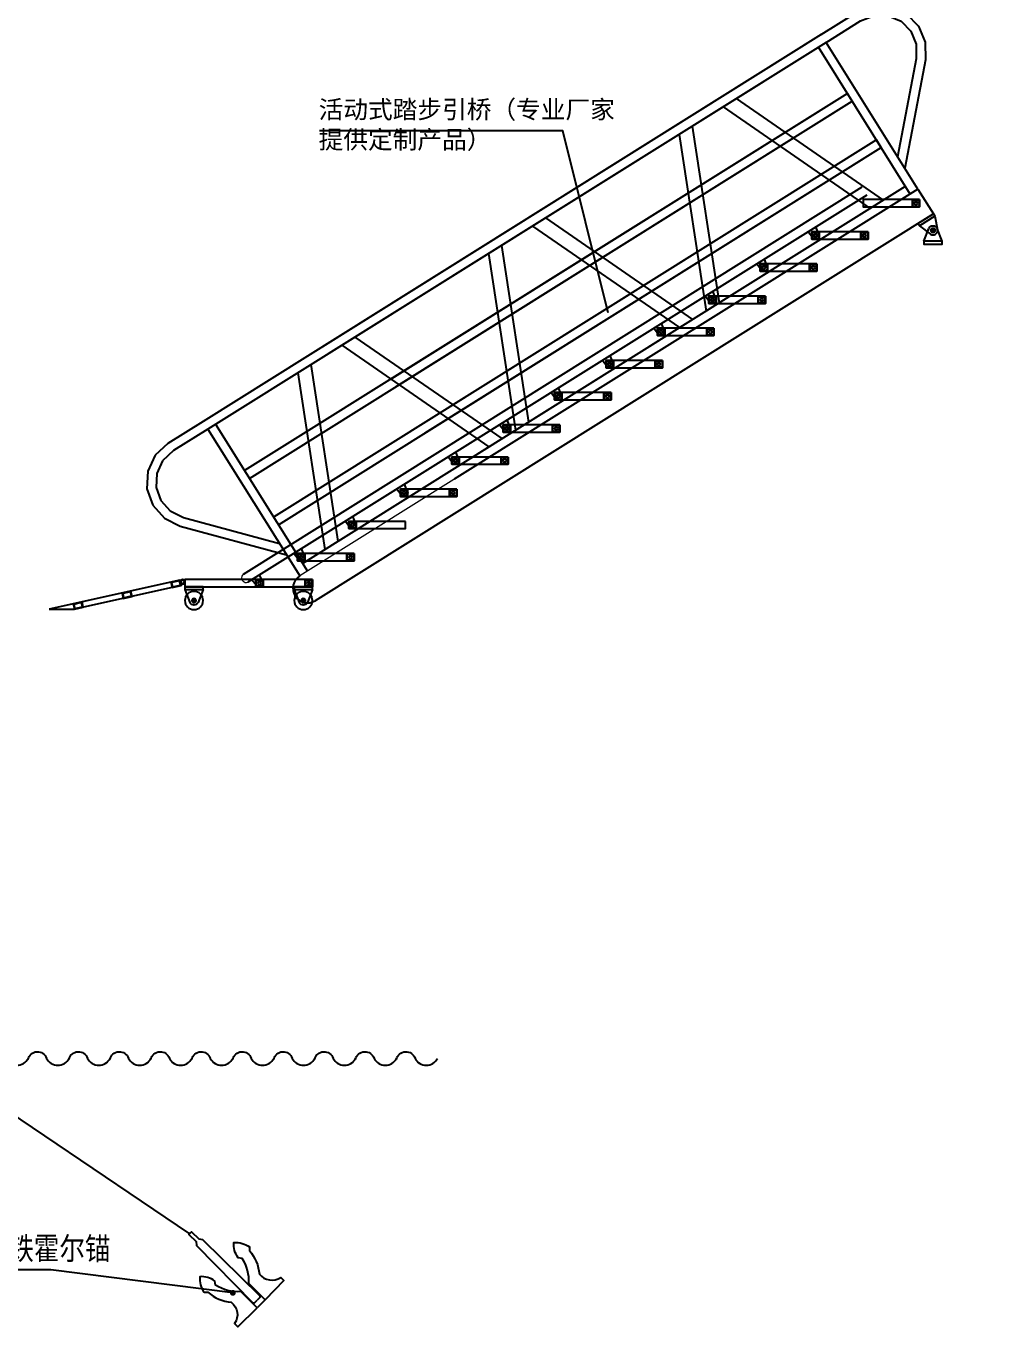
# Model space of a CAD drawing. Extents: x 36536 to 256213, y 18389 to 106449.
# Drawn here: x 222420 to 227719, y 76654 to 83790 of the extents above; entities that cross this region are included whole.
import ezdxf

# ---------------------------------------------------------------- set-up
doc = ezdxf.new("R2010")
doc.units = 0
doc.header["$LTSCALE"] = 1000
doc.header["$MEASUREMENT"] = 0
for name, pattern in [('CENTER2', [28.575, 19.05, -3.175, 3.175, -3.175]), ('DASH', [0.35, 0.25, -0.1]), ('DASHED2', [0.375, 0.25, -0.125])]:
    doc.linetypes.add(name, pattern=pattern)
for name, color, linetype in [('0-绿道', 3, 'Continuous'), ('0L-等高线', 8, 'DASH'), ('DIM_LEAD', 3, 'Continuous'), ('PUB_TEXT', 7, 'Continuous'), ('W-_ANTICOLLISION防撞措施', 6, 'Continuous'), ('W-PLASTIC_RAILINGS塑木栏杆', 6, 'Continuous'), ('栏杆', 6, 'Continuous'), ('码头标注', 3, 'Continuous')]:
    doc.layers.add(name, color=color, linetype=linetype)
doc.styles.add('_TCH_DIM', font='SIMPLEX.shx', dxfattribs={"width": 0.7, "bigfont": 'hztxt.shx'})
doc.styles.add('宋体', font='')
doc.styles.get('宋体').set_extended_font_data('SimSun')

# ---------------------------------------------------------------- blocks, each defined once
blk = doc.blocks.new('$matou$00000106')
blk.add_line((-31.1, -275, 0), (31.1, -275, 0))
at = {"elevation": 0}
for points in [[(0.8, 275), (-9.8, 275), (-9.8, 218.7), (-22.7, 201.2), (-26.7, -238.5), (-20.5, -244.7), (0.4, -244.7)], [(0, 275), (10.7, 275), (10.7, 218.7), (23.5, 201.2), (27.5, -238.5), (21.4, -244.7), (0.4, -244.7)]]:
    blk.add_lwpolyline(points, dxfattribs=at)
for points in [[(-31.1, -275), (-31.1, -148.8, -0.158691), (-103.9, -25.7), (-90.4, -7.2, 0.186687), (-132.6, 68.2, 0.169045), (-176, -9.1), (-161.7, -23.3, 0.1524), (-109.1, -153.2, -0.391481), (-179.1, -249.1), (-179.1, -273.4), (-31.1, -275)], [(31.1, -275), (31.1, -148.8, 0.158691), (103.9, -25.7), (90.4, -7.2, -0.186687), (132.6, 68.2, -0.169045), (176, -9.1), (161.7, -23.3, -0.1524), (109.1, -153.2, 0.391481), (179.1, -249.1), (179.1, -273.4), (31.1, -275)]]:
    blk.add_lwpolyline(points, format="xyb", dxfattribs=at)
blk = doc.blocks.new('*U114')
at = {"layer": 'W-_ANTICOLLISION防撞措施', "color": 5}
blk.add_lwpolyline([(-112.6, -5.5, -0.784737), (-11, 0, 0.601538), (112.6, 0, -0.761872)], format="xyb", dxfattribs=at)
blk = doc.blocks.new('*U115')
at = {"layer": 'W-_ANTICOLLISION防撞措施', "color": 0, "linetype": 'ByBlock', "lineweight": -2, "transparency": 16777216}
for p in [(0, 0), (224.6, 0), (449.2, 0), (673.8, 0), (898.4, 0), (1123, 0), (1347.5, 0), (1572.1, 0), (1796.7, 0), (2021.3, 0), (2245.9, 0), (2470.5, 0), (2695.1, 0), (2919.7, 0), (3144.3, 0), (3368.9, 0), (3593.4, 0), (3818, 0), (4042.6, 0), (4267.2, 0), (4491.8, 0), (4716.4, 0), (4941, 0), (5165.6, 0), (5390.2, 0), (5614.8, 0), (5839.4, 0), (6063.9, 0), (6288.5, 0), (6513.1, 0), (6737.7, 0), (6962.3, 0), (7186.9, 0), (7411.5, 0), (7636.1, 0), (7860.7, 0), (8085.3, 0), (8309.8, 0), (8534.4, 0), (8759, 0), (8983.6, 0), (9208.2, 0), (9432.8, 0), (9657.4, 0), (9882, 0), (10106.6, 0), (10331.2, 0), (10555.7, 0), (10780.3, 0), (11004.9, 0)]:
    blk.add_blockref('*U114', p, dxfattribs=at)
blk = doc.blocks.new('*U135')
at = {"color": 7, "linetype": 'Continuous', "lineweight": 15}
for p, q in [((-9, 9), (-10, 8)), ((-10, 8), (-10, 1)), ((-10, 1), (-9, 0)), ((-9, 9), (9, 9)), ((-9, 0), (9, 0)), ((-5, 8), (-5, 1)), ((5, 8), (5, 1)), ((10, 8), (9, 9)), ((9, 0), (10, 1)), ((10, 8), (10, 1))]:
    blk.add_line(p, q, dxfattribs=at)
for centre, start, end in [((0, -8), 72.4233, 107.5767), ((0, 17), 252.4233, 287.5767)]:
    blk.add_arc(centre, 17.2, start, end, dxfattribs=at)
for points, knots in [([(-10, 8), (-10, 9), (-9, 9), (-8, 9), (-7, 9), (-6, 9), (-6, 9), (-5, 8)], [0, 0, 0, 0, 0.264534, 0.399289, 0.53507, 0.765405, 1, 1, 1, 1]), ([(-5, 1), (-6, 1), (-6, 0), (-7, 0), (-8, 0), (-9, 0), (-10, 1), (-10, 1)], [0, 0, 0, 0, 0.264534, 0.399289, 0.53507, 0.765405, 1, 1, 1, 1]), ([(5, 8), (6, 9), (6, 9), (7, 9), (8, 9), (9, 9), (10, 9), (10, 8)], [0, 0, 0, 0, 0.264536, 0.399814, 0.535067, 0.765403, 1, 1, 1, 1]), ([(10, 1), (10, 1), (9, 0), (8, 0), (7, 0), (6, 0), (6, 1), (5, 1)], [0, 0, 0, 0, 0.264536, 0.399814, 0.535067, 0.765403, 1, 1, 1, 1])]:
    blk.add_open_spline(points, degree=3, knots=knots, dxfattribs=at)
blk = doc.blocks.new('A$C72EA2C7E')
blk.add_line((-8, -6), (8, -6))
at = {"color": 7, "linetype": 'Continuous', "lineweight": 15}
for p, q in [((-5, -40), (-5, -6)), ((-4, -41), (-5, -40)), ((5, -40), (-5, -40)), ((-4, -41), (5, -41)), ((5, -6), (5, -40)), ((5, -40), (5, -41))]:
    blk.add_line(p, q, dxfattribs=at)
at = {"color": 7, "linetype": 'Continuous', "lineweight": 0}
for p, q in [((-4, -41), (-4, -6)), ((5, -41), (5, -6))]:
    blk.add_line(p, q, dxfattribs=at)
blk.add_arc((0, -8), 8, 17.4862, 162.5138)
at = {"extrusion": (0, 0, -1), "xscale": 0.9999974999999999, "yscale": 0.9999974999999999, "zscale": -0.9999974999999999}
blk.add_blockref('*U135', (0, -39), dxfattribs=at)
blk = doc.blocks.new('*U189')
h = blk.add_hatch(color=1)
h.dxf.hatch_style = 1
h.paths.add_polyline_path([(3381.7, 2191.4), (3472.6, 2218.2, 1.447528), (3427.7, 2281), (3373, 2203.7)])
h.paths.add_polyline_path([(3388.9, 2205.2), (3388.4, 2206), (3398.2, 2219.9), (3395.3, 2221.8), (3434.1, 2276.7, -1.452111), (3470.6, 2225.6), (3406.1, 2206.6), (3405.2, 2210)], flags=16)
h = blk.add_hatch()
h.set_pattern_fill('ANSI38', color=253, scale=0.7, angle=-4.18783)
h.set_pattern_definition([(40.81217054, (-578777.1463, 176555.198), (-1.452584633, 1.682112997), []), (130.81217054, (-578777.1463, 176555.198), (-4.5872822625, 1.911641361), [5.55625, -3.33375])])
h.paths.add_polyline_path([(3404.4, 2213.1), (3406.1, 2206.6), (3470.6, 2225.6, 1.452111), (3434.1, 2276.7), (3395.3, 2221.8), (3398.2, 2219.9), (3400.9, 2218.1), (3439.7, 2273, -1.452111), (3468.9, 2232.1)])
h = blk.add_hatch(color=1)
h.dxf.hatch_style = 1
h.paths.add_polyline_path([(-3373, -2203.7), (-3429, -2282.9, -1.406258), (-3472.6, -2218.2), (-3381.7, -2191.4)])
h.paths.add_polyline_path([(-3405.2, -2210), (-3406.1, -2206.6), (-3470.6, -2225.6, 1.406258), (-3435.2, -2278.3), (-3395.3, -2221.8), (-3387.9, -2204.9)], flags=16)
h = blk.add_hatch()
h.set_pattern_fill('ANSI38', color=253, scale=0.7, angle=-4.18783)
h.set_pattern_definition([(40.81217054, (-573818.8873, 176698.6793), (-1.452584633, 1.682112997), []), (130.81217054, (-573818.8873, 176698.6793), (-4.5872822625, 1.911641361), [5.55625, -3.33375])])
h.paths.add_polyline_path([(-3400.9, -2218.1), (-3395.3, -2221.8), (-3434.1, -2276.7, -1.452111), (-3470.6, -2225.6), (-3406.1, -2206.6), (-3405.2, -2210), (-3404.4, -2213.1), (-3468.9, -2232.1, 1.452111), (-3439.7, -2273)])
at = {"color": 1, "linetype": 'DASHED2'}
blk.add_line((3482.9, 2289), (3493.4, 2274.2), dxfattribs=at)
blk.add_line((3378.8, 2204.6), (3379.4, 2195.1))
at = {"color": 1}
for points in [[(3381.7, 2191.4), (3472.6, 2218.2, 1.447528), (3427.7, 2281), (3373, 2203.7)], [(3398.2, 2219.9), (3388.4, 2206), (3388.9, 2205.2), (3405.2, 2210), (3406.1, 2206.6), (3470.6, 2225.6, 1.452111), (3434.1, 2276.7), (3395.3, 2221.8)], [(-3373, -2203.7), (-3427.7, -2281, -1.447528), (-3472.6, -2218.2), (-3381.7, -2191.4)], [(-3405.2, -2210), (-3388.9, -2205.2), (-3388.4, -2206), (-3398.2, -2219.9), (-3395.3, -2221.8), (-3434.1, -2276.7, -1.452111), (-3470.6, -2225.6), (-3406.1, -2206.6)]]:
    blk.add_lwpolyline(points, format="xyb", close=True, dxfattribs=at)
for points in [[(3379.4, 2195.1), (3471.5, 2222.2, 1.449849), (3431.2, 2278.7), (3378.8, 2204.6)], [(3406.1, 2206.6), (3470.6, 2225.6, 1.452111), (3434.1, 2276.7), (3395.3, 2221.8)], [(3406.1, 2206.6), (3470.6, 2225.6, 1.452111), (3434.1, 2276.7), (3395.3, 2221.8)], [(-3375.7, -2200.2), (-3431.2, -2278.7, -1.449849), (-3471.5, -2222.2), (-3384.5, -2196.6)], [(-3395.3, -2221.8), (-3434.1, -2276.7, -1.452111), (-3470.6, -2225.6), (-3406.1, -2206.6)], [(-3395.3, -2221.8), (-3434.1, -2276.7, -1.452111), (-3470.6, -2225.6), (-3406.1, -2206.6)]]:
    blk.add_lwpolyline(points, format="xyb")
for points in [[(3400.9, 2218.1), (3439.7, 2273, -1.452111), (3468.9, 2232.1), (3404.4, 2213.1), (3406.1, 2206.6), (3470.6, 2225.6, 1.452111), (3434.1, 2276.7), (3395.3, 2221.8)], [(-3404.4, -2213.1), (-3468.9, -2232.1, 1.452111), (-3439.7, -2273), (-3400.9, -2218.1), (-3395.3, -2221.8), (-3434.1, -2276.7, -1.452111), (-3470.6, -2225.6), (-3406.1, -2206.6)]]:
    blk.add_lwpolyline(points, format="xyb", close=True)
at = {"color": 252}
for points in [[(3400.9, 2218.1), (3439.7, 2273, -1.452111), (3468.9, 2232.1), (3404.4, 2213.1), (3406.1, 2206.6), (3470.6, 2225.6, 1.452111), (3434.1, 2276.7), (3395.3, 2221.8)], [(-3404.4, -2213.1), (-3468.9, -2232.1, 1.452111), (-3439.7, -2273), (-3400.9, -2218.1), (-3395.3, -2221.8), (-3434.1, -2276.7, -1.452111), (-3470.6, -2225.6), (-3406.1, -2206.6)]]:
    blk.add_lwpolyline(points, format="xyb", close=True, dxfattribs=at)
at = {"color": 1, "const_width": 8.4}
for points in [[(3380.2, 2205.6), (-3393.4, -2203)], [(3385.7, 2199.7), (3251.1, 2111.7)], [(-3388.2, -2209.1), (-3246.3, -2117.3)]]:
    blk.add_lwpolyline(points, dxfattribs=at)
at = {"xscale": 0.6999999999999998, "yscale": 0.6999999999999998, "zscale": 0.6999999999999998, "rotation": 213.1298866380289}
for p in [(3283.6, 2122.9), (3314.7, 2143.3), (3345, 2163), (3376.3, 2183.4), (-3298.6, -2161.2), (-3267.3, -2140.8), (-3360, -2201.3), (-3328.8, -2181)]:
    blk.add_blockref('A$C72EA2C7E', p, dxfattribs=at)
blk = doc.blocks.new('*U190')
at = {"color": 0, "linetype": 'ByBlock', "lineweight": -2, "transparency": 16777216}
blk.add_blockref('*U189', (0, 0), dxfattribs=at)
blk = doc.blocks.new('滚轮支架 -left')
for p, q in [((-50, 10), (-22.4, 81)), ((50, 10), (22.4, 81))]:
    blk.add_line(p, q)
at = {"color": 3, "linetype": 'CENTER2'}
for p, q in [((0, 85), (0, 55)), ((-15, 70), (15, 70))]:
    blk.add_line(p, q, dxfattribs=at)
blk.add_lwpolyline([(-50, 10), (50, 10), (50, -5), (-50, -5)], close=True)
blk.add_circle((0, 70), 11)
blk.add_arc((0, 70), 25, 26.19556, 153.80444)
blk = doc.blocks.new('err')
at = {"color": 0}
for p, q in [((39285.4, 3671.5), (39278.8, 3642.2)), ((39278.8, 3642.2), (39863.9, 3511.5)), ((39285.4, 3671.5), (40001.4, 3511.5)), ((40001.4, 3511.5), (39863.9, 3511.5))]:
    blk.add_line(p, q, dxfattribs=at)
for points in [[(38557.9, 3674.5), (39257.9, 3674.5), (39257.9, 3634.5), (38557.9, 3634.5), (38557.9, 3674.5)], [(38557.9, 3674.5), (38557.9, 3634.5), (38597.9, 3634.5), (38597.9, 3674.5), (38557.9, 3674.5)], [(38827.9, 3674.5), (38827.9, 3634.5), (38867.9, 3634.5), (38867.9, 3674.5), (38827.9, 3674.5)], [(39285.4, 3671.5), (39334.2, 3660.6), (39327.6, 3631.3), (39278.8, 3642.2), (39285.4, 3671.5)], [(39553.5, 3611.6), (39602.3, 3600.7), (39595.8, 3571.4), (39547, 3582.3), (39553.5, 3611.6)], [(39821.6, 3551.7), (39870.4, 3540.8), (39863.9, 3511.5), (39815.1, 3522.4), (39821.6, 3551.7)]]:
    blk.add_lwpolyline(points, dxfattribs=at)
for points in [[(38560.9, 3671.5), (38560.9, 3637.5), (38594.9, 3637.5), (38594.9, 3671.5)], [(38830.9, 3671.5), (38830.9, 3637.5), (38864.9, 3637.5), (38864.9, 3671.5)], [(39287.6, 3667.9), (39330.6, 3658.3), (39325.3, 3634.9), (39282.4, 3644.5)], [(39555.8, 3608), (39598.7, 3598.4), (39593.5, 3575), (39550.5, 3584.6)], [(39823.9, 3548.1), (39866.8, 3538.5), (39861.6, 3515.1), (39818.7, 3524.7)]]:
    blk.add_lwpolyline(points, close=True, dxfattribs=at)
for centre, radius in [((38577.9, 3654.5), 8), ((38847.9, 3654.5), 8), ((39270.4, 3662), 12.5), ((39270.4, 3662), 9.5)]:
    blk.add_circle(centre, radius, dxfattribs=at)
at = {"color": 251}
blk.add_circle((38607.9, 3559.5), 50, dxfattribs=at)
blk.add_circle((39207.9, 3559.5), 50)
at = {"color": 251, "rotation": 180}
blk.add_blockref('滚轮支架 -left', (38607.9, 3629.5), dxfattribs=at)
at = {"rotation": 180}
blk.add_blockref('滚轮支架 -left', (39207.9, 3629.5), dxfattribs=at)
blk.add_blockref('滚轮支架 -left', (39207.9, 3629.5), dxfattribs=at)
blk = doc.blocks.new('wrtg')
at = {"color": 253}
for p, q in [((42041.1, 9654.8), (42035.9, 9697.2)), ((42080.8, 9654.8), (42085.9, 9697.2))]:
    blk.add_line(p, q, dxfattribs=at)
blk.add_circle((42060.9, 9657.2), 8, dxfattribs=at)
blk.add_arc((42060.9, 9657.2), 20, 186.91805, 353.08195, dxfattribs=at)
blk = doc.blocks.new('A$C00294823')
at = {"color": 0, "linetype": 'Continuous', "lineweight": 0}
blk.add_line((477.4, 0), (4477.4, 0), dxfattribs=at)
at = {"layer": '栏杆', "color": 27, "lineweight": -2}
for p, q in [((249.9, 1000), (155.7, 981.6)), ((477.4, 1000), (249.9, 1000)), ((477.4, 1000), (4477.4, 1000)), ((4477.4, 1000), (4704.9, 1000)), ((4704.9, 1000), (4799.1, 981.6)), ((75.4, 929), (20.8, 850)), ((155.7, 981.6), (75.4, 929)), ((174.9, 934.4), (111, 892.5)), ((254.8, 950), (174.9, 934.4)), ((477.4, 950), (254.8, 950)), ((477.4, 0), (477.4, 950)), ((477.4, 950), (4477.4, 950)), ((527.4, 0), (527.4, 950)), ((1059.1, 950), (670.8, 50)), ((1144.1, 950), (755.8, 50)), ((1344.1, 950), (1732.4, 50)), ((1429, 950), (1817.3, 50)), ((2292.5, 950), (1904.2, 50)), ((2377.4, 950), (1989.1, 50)), ((2577.4, 950), (2965.7, 50)), ((2662.4, 950), (3050.7, 50)), ((3525.8, 950), (3137.5, 50)), ((3610.8, 950), (3222.5, 50)), ((3810.8, 950), (4199.1, 50)), ((3895.7, 950), (4284, 50)), ((4427.4, 950), (4427.4, 0)), ((4477.4, 950), (4477.4, 0)), ((4477.4, 950), (4700.1, 950)), ((4700.1, 950), (4779.9, 934.4)), ((4779.9, 934.4), (4843.9, 892.5)), ((4799.1, 981.6), (4879.4, 929)), ((4879.4, 929), (4934, 850)), ((111, 892.5), (67.5, 829.7)), ((4843.9, 892.5), (4887.3, 829.7)), ((20.8, 850), (0, 756.3)), ((67.5, 829.7), (50.9, 755)), ((4887.3, 829.7), (4903.9, 755)), ((4934, 850), (4954.8, 756.3)), ((0, 756.3), (16, 661.7)), ((50.9, 755), (63.7, 679.7)), ((4903.9, 755), (4891.2, 679.7)), ((4954.8, 756.3), (4938.8, 661.7)), ((16, 661.7), (66.5, 580.1)), ((63.7, 679.7), (106.5, 610.5)), ((4891.2, 679.7), (4848.3, 610.5)), ((4938.8, 661.7), (4888.3, 580.1)), ((66.5, 580.1), (477.4, 136.7)), ((106.5, 610.5), (477.4, 210.2)), ((4848.3, 610.5), (4477.4, 210.2)), ((4888.3, 580.1), (4477.4, 136.7)), ((4427.4, 50), (527.4, 50))]:
    blk.add_line(p, q, dxfattribs=at)
for points in [[(527.4, 650), (4427.4, 650)], [(4427.4, 600), (527.4, 600), (527.4, 650)], [(527.4, 350), (4427.4, 350)], [(4427.4, 300), (527.4, 300), (527.4, 350)]]:
    blk.add_lwpolyline(points, dxfattribs=at)

msp = doc.modelspace()

# ---------------------------------------------------------------- linework, layer by layer
at = {"color": 0}
for p, q in [((223612.566, 80782.799, 1137718.539), (227008.078, 82906.883, 1137718.539)), ((223639.086, 80740.411, 1137718.539), (227034.594, 82864.494, 1137718.539)), ((227313.052, 82894.755, 1137718.539), (227397.906, 82759.11, 1137718.539)), ((223982.185, 80716.747, 1137718.539), (223971.578, 80733.702, 1137718.539))]:
    msp.add_line(p, q, dxfattribs=at)
at = {"color": 1}
for p, q in [((227313.052, 82894.755, 1137718.539), (224769.693, 81303.741, 1137718.539)), ((227397.906, 82759.11, 1137718.539), (224006.761, 80637.757, 1137718.539))]:
    msp.add_line(p, q, dxfattribs=at)
at = {"color": 4}
msp.add_line((227313.052, 82894.755, 1137718.539), (224769.693, 81303.741, 1137718.539), dxfattribs=at)
at = {"color": 0, "elevation": 1137718.539}
for points in [[(227322.483, 82837.371), (227012.483, 82837.371), (227012.483, 82797.371), (227322.483, 82797.371), (227322.483, 82837.371)], [(227322.483, 82837.371), (227322.483, 82797.371), (227282.483, 82797.371), (227282.483, 82837.371), (227322.483, 82837.371)], [(227040.424, 82660.928), (226730.424, 82660.928), (226730.424, 82620.928), (227040.424, 82620.928), (227040.424, 82660.928)], [(226770.424, 82660.928), (226770.424, 82620.928), (226730.424, 82620.928), (226730.424, 82660.928), (226770.424, 82660.928)], [(227040.424, 82660.928), (227040.424, 82620.928), (227000.424, 82620.928), (227000.424, 82660.928), (227040.424, 82660.928)], [(226758.366, 82484.484), (226448.366, 82484.484), (226448.366, 82444.484), (226758.366, 82444.484), (226758.366, 82484.484)], [(226488.366, 82484.484), (226488.366, 82444.484), (226448.366, 82444.484), (226448.366, 82484.484), (226488.366, 82484.484)], [(226758.366, 82484.484), (226758.366, 82444.484), (226718.366, 82444.484), (226718.366, 82484.484), (226758.366, 82484.484)], [(226476.308, 82308.041), (226166.308, 82308.041), (226166.308, 82268.041), (226476.308, 82268.041), (226476.308, 82308.041)], [(226206.308, 82308.041), (226206.308, 82268.041), (226166.308, 82268.041), (226166.308, 82308.041), (226206.308, 82308.041)], [(226476.308, 82308.041), (226476.308, 82268.041), (226436.308, 82268.041), (226436.308, 82308.041), (226476.308, 82308.041)], [(226194.249, 82131.597), (225884.249, 82131.597), (225884.249, 82091.597), (226194.249, 82091.597), (226194.249, 82131.597)], [(225924.249, 82131.597), (225924.249, 82091.597), (225884.249, 82091.597), (225884.249, 82131.597), (225924.249, 82131.597)], [(226194.249, 82131.597), (226194.249, 82091.597), (226154.249, 82091.597), (226154.249, 82131.597), (226194.249, 82131.597)], [(225912.191, 81955.154), (225602.191, 81955.154), (225602.191, 81915.154), (225912.191, 81915.154), (225912.191, 81955.154)], [(225642.191, 81955.154), (225642.191, 81915.154), (225602.191, 81915.154), (225602.191, 81955.154), (225642.191, 81955.154)], [(225912.191, 81955.154), (225912.191, 81915.154), (225872.191, 81915.154), (225872.191, 81955.154), (225912.191, 81955.154)], [(225630.132, 81778.71), (225320.132, 81778.71), (225320.132, 81738.71), (225630.132, 81738.71), (225630.132, 81778.71)], [(225360.132, 81778.71), (225360.132, 81738.71), (225320.132, 81738.71), (225320.132, 81778.71), (225360.132, 81778.71)], [(225630.132, 81778.71), (225630.132, 81738.71), (225590.132, 81738.71), (225590.132, 81778.71), (225630.132, 81778.71)], [(225348.074, 81602.267), (225038.074, 81602.267), (225038.074, 81562.267), (225348.074, 81562.267), (225348.074, 81602.267)], [(225078.074, 81602.267), (225078.074, 81562.267), (225038.074, 81562.267), (225038.074, 81602.267), (225078.074, 81602.267)], [(225348.074, 81602.267), (225348.074, 81562.267), (225308.074, 81562.267), (225308.074, 81602.267), (225348.074, 81602.267)], [(225066.015, 81425.823), (224756.015, 81425.823), (224756.015, 81385.823), (225066.015, 81385.823), (225066.015, 81425.823)], [(224796.015, 81425.823), (224796.015, 81385.823), (224756.015, 81385.823), (224756.015, 81425.823), (224796.015, 81425.823)], [(225066.015, 81425.823), (225066.015, 81385.823), (225026.015, 81385.823), (225026.015, 81425.823), (225066.015, 81425.823)], [(224783.957, 81249.38), (224473.957, 81249.38), (224473.957, 81209.38), (224783.957, 81209.38), (224783.957, 81249.38)], [(224513.957, 81249.38), (224513.957, 81209.38), (224473.957, 81209.38), (224473.957, 81249.38), (224513.957, 81249.38)], [(224783.957, 81249.38), (224783.957, 81209.38), (224743.957, 81209.38), (224743.957, 81249.38), (224783.957, 81249.38)], [(224501.898, 81072.936), (224191.898, 81072.936), (224191.898, 81032.936), (224501.898, 81032.936), (224501.898, 81072.936)], [(224231.898, 81072.936), (224231.898, 81032.936), (224191.898, 81032.936), (224191.898, 81072.936), (224231.898, 81072.936)], [(224219.84, 80896.493), (223909.84, 80896.493), (223909.84, 80856.493), (224219.84, 80856.493), (224219.84, 80896.493)], [(223949.84, 80896.493), (223949.84, 80856.493), (223909.84, 80856.493), (223909.84, 80896.493), (223949.84, 80896.493)], [(224219.84, 80896.493), (224219.84, 80856.493), (224179.84, 80856.493), (224179.84, 80896.493), (224219.84, 80896.493)]]:
    msp.add_lwpolyline(points, dxfattribs=at)
for points in [[(227319.483, 82834.371), (227319.483, 82800.371), (227285.483, 82800.371), (227285.483, 82834.371)], [(226767.424, 82657.928), (226767.424, 82623.928), (226733.424, 82623.928), (226733.424, 82657.928)], [(227037.424, 82657.928), (227037.424, 82623.928), (227003.424, 82623.928), (227003.424, 82657.928)], [(226485.366, 82481.484), (226485.366, 82447.484), (226451.366, 82447.484), (226451.366, 82481.484)], [(226755.366, 82481.484), (226755.366, 82447.484), (226721.366, 82447.484), (226721.366, 82481.484)], [(226203.308, 82305.041), (226203.308, 82271.041), (226169.308, 82271.041), (226169.308, 82305.041)], [(226473.308, 82305.041), (226473.308, 82271.041), (226439.308, 82271.041), (226439.308, 82305.041)], [(225921.249, 82128.597), (225921.249, 82094.597), (225887.249, 82094.597), (225887.249, 82128.597)], [(226191.249, 82128.597), (226191.249, 82094.597), (226157.249, 82094.597), (226157.249, 82128.597)], [(225639.191, 81952.154), (225639.191, 81918.154), (225605.191, 81918.154), (225605.191, 81952.154)], [(225909.191, 81952.154), (225909.191, 81918.154), (225875.191, 81918.154), (225875.191, 81952.154)], [(225357.132, 81775.71), (225357.132, 81741.71), (225323.132, 81741.71), (225323.132, 81775.71)], [(225627.132, 81775.71), (225627.132, 81741.71), (225593.132, 81741.71), (225593.132, 81775.71)], [(225075.074, 81599.267), (225075.074, 81565.267), (225041.074, 81565.267), (225041.074, 81599.267)], [(225345.074, 81599.267), (225345.074, 81565.267), (225311.074, 81565.267), (225311.074, 81599.267)], [(224793.015, 81422.823), (224793.015, 81388.823), (224759.015, 81388.823), (224759.015, 81422.823)], [(225063.015, 81422.823), (225063.015, 81388.823), (225029.015, 81388.823), (225029.015, 81422.823)], [(224510.957, 81246.38), (224510.957, 81212.38), (224476.957, 81212.38), (224476.957, 81246.38)], [(224780.957, 81246.38), (224780.957, 81212.38), (224746.957, 81212.38), (224746.957, 81246.38)], [(224228.898, 81069.936), (224228.898, 81035.936), (224194.898, 81035.936), (224194.898, 81069.936)], [(223946.84, 80893.493), (223946.84, 80859.493), (223912.84, 80859.493), (223912.84, 80893.493)], [(224216.84, 80893.493), (224216.84, 80859.493), (224182.84, 80859.493), (224182.84, 80893.493)]]:
    msp.add_lwpolyline(points, close=True, dxfattribs=at)
at = {"color": 0}
for centre in [(227302.483, 82817.371, 1137718.539), (226750.424, 82640.928, 1137718.539), (227020.424, 82640.928, 1137718.539), (226468.366, 82464.484, 1137718.539), (226738.366, 82464.484, 1137718.539), (226186.308, 82288.041, 1137718.539), (226456.308, 82288.041, 1137718.539), (225904.249, 82111.597, 1137718.539), (226174.249, 82111.597, 1137718.539), (225622.191, 81935.154, 1137718.539), (225892.191, 81935.154, 1137718.539), (225340.132, 81758.71, 1137718.539), (225610.132, 81758.71, 1137718.539), (225058.074, 81582.267, 1137718.539), (225328.074, 81582.267, 1137718.539), (224776.015, 81405.823, 1137718.539), (225046.015, 81405.823, 1137718.539), (224493.957, 81229.38, 1137718.539), (224763.957, 81229.38, 1137718.539), (224211.898, 81052.936, 1137718.539), (223929.84, 80876.493, 1137718.539), (224199.84, 80876.493, 1137718.539)]:
    msp.add_circle(centre, 8, dxfattribs=at)
at = {"color": 1}
msp.add_arc((223964.334, 80705.58, 1137718.539), 80, 122.0283043, 302.0283043, dxfattribs=at)
at = {"layer": '0-绿道', "color": 0, "linetype": 'Continuous', "lineweight": 0}
msp.add_line((227313.052, 82894.755, 1137718.539), (223921.907, 80773.403, 1137718.539), dxfattribs=at)
msp.add_arc((223627.8, 80762.841, 1137788.539), 25.108, 116.7035547, 307.346856, dxfattribs=at)
at = {"layer": 'DIM_LEAD'}
for p, q in [((222556.775, 76967.706, 0), (222141.579, 76967.706, 0)), ((223554.927, 76841.462, 0), (222556.775, 76967.706, 0))]:
    msp.add_line(p, q, dxfattribs=at)
at = {"layer": 'DIM_LEAD', "const_width": 16, "elevation": 0}
msp.add_lwpolyline([(223562.864, 76840.459, 1), (223546.99, 76842.466, 1)], format="xyb", close=True, dxfattribs=at)
at = {"layer": 'W-PLASTIC_RAILINGS塑木栏杆'}
msp.add_line((221350.259, 78491.387, 0), (223317.067, 77165.921, 0), dxfattribs=at)
at = {"layer": '栏杆', "color": 27, "lineweight": -2}
for p, q in [((226782.714, 83742.542, 1137718.539), (224046.48, 82030.873, 1137718.539)), ((226809.231, 83700.152, 1137718.539), (224077.104, 81991.053, 1137718.539)), ((227313.052, 82894.755, 1137718.539), (226809.231, 83700.152, 1137718.539)), ((227270.663, 82868.238, 1137718.539), (226766.841, 83673.635, 1137718.539)), ((224743.176, 81346.13, 1137718.539), (227244.146, 82910.628, 1137718.539))]:
    msp.add_line(p, q, dxfattribs=at)
at = {"layer": '栏杆', "color": 27, "lineweight": -2, "elevation": 1137718.539}
for points in [[(226925.943, 83419.3), (224424.974, 81854.802)], [(224451.49, 81812.413), (226952.46, 83376.91), (226925.943, 83419.3)], [(227085.044, 83164.964), (224584.075, 81600.466)], [(224610.592, 81558.077), (227111.561, 83122.574), (227085.044, 83164.964)]]:
    msp.add_lwpolyline(points, dxfattribs=at)
at = {"layer": '码头标注', "color": 0, "elevation": 1137718.539}
msp.add_lwpolyline([(225613.194, 82216.246), (225364.808, 83215.192), (224029.636, 83215.192)], dxfattribs=at)

# ---------------------------------------------------------------- block references
for name, p, rotation in [('*U190', (226702.273, 86185.98), 354.4616021806412), ('滚轮支架 -left', (227358.168, 82728.354, 1137718.539), 212.0283038002883)]:
    msp.add_blockref(name, p, dxfattribs=dict(rotation=rotation))
at = {"color": 3, "xscale": -1}
for p, rotation in [((268126.742, 94903.993, 1137718.539), 29.43975989252752), ((267844.683, 94727.549, 1137718.539), 29.43975989252752), ((267562.625, 94551.106, 1137718.539), 29.43975989252752), ((267280.566, 94374.662, 1137718.539), 29.43975989252752), ((266998.508, 94198.219, 1137718.539), 29.43975989252752), ((266716.449, 94021.775, 1137718.539), 29.43975989252752), ((266434.391, 93845.332, 1137718.539), 29.43975989252752), ((266152.332, 93668.888, 1137718.539), 29.43975989252752), ((265870.274, 93492.445, 1137718.539), 29.43975989252752), ((265588.216, 93316.001, 1137718.539), 29.43975989252752), ((265306.157, 93139.558, 1137718.539), 29.43975989252752), ((263673.08, 97002.121, 1137718.539), 35.07739503208055)]:
    msp.add_blockref('wrtg', p, dxfattribs=dict(at, rotation=rotation))
at = {"xscale": -1}
msp.add_blockref('滚轮支架 -left', (227395.292, 82599.009, 1137718.539), dxfattribs=at)
at = {"color": 0, "xscale": -1}
msp.add_blockref('err', (262549.517, 77079.176, 1137718.539), dxfattribs=at)
at = {"layer": '0L-等高线', "color": 0, "linetype": 'ByBlock', "xscale": -1, "rotation": 32.02830380028828}
msp.add_blockref('A$C00294823', (227717.805, 83147.952, 1137718.539), dxfattribs=at)
at = {"layer": 'W-_ANTICOLLISION防撞措施'}
msp.add_blockref('*U115', (213560.376, 78126.772, 0), dxfattribs=at)
at = {"layer": 'W-PLASTIC_RAILINGS塑木栏杆', "yscale": -1, "rotation": 224.9999999999999}
msp.add_blockref('$matou$00000106', (223515.303, 76975.249, 0), dxfattribs=at)

# ---------------------------------------------------------------- texts
at = {"layer": 'PUB_TEXT', "color": 7, "style": '_TCH_DIM'}
msp.add_text('铸铁霍尔锚', height=140, dxfattribs=at).set_placement((222183.579, 77009.706, 0))
at = {"layer": '码头标注', "color": 0, "insert": (224025.671, 83381.634, 1137718.539), "char_height": 99.25197, "width": 1669.912, "attachment_point": 1, "style": '宋体'}
msp.add_mtext('活动式踏步引桥（专业厂家提供定制产品）', dxfattribs=at)

doc.saveas('drawing.dxf')
